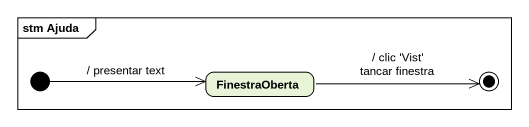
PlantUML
@startuml
mainframe stm Ajuda
hide empty description
state FinestraOberta
[*] -right-> FinestraOberta : / presentar text
FinestraOberta -right-> [*] : / clic 'Vist' tancar finestra
@enduml
